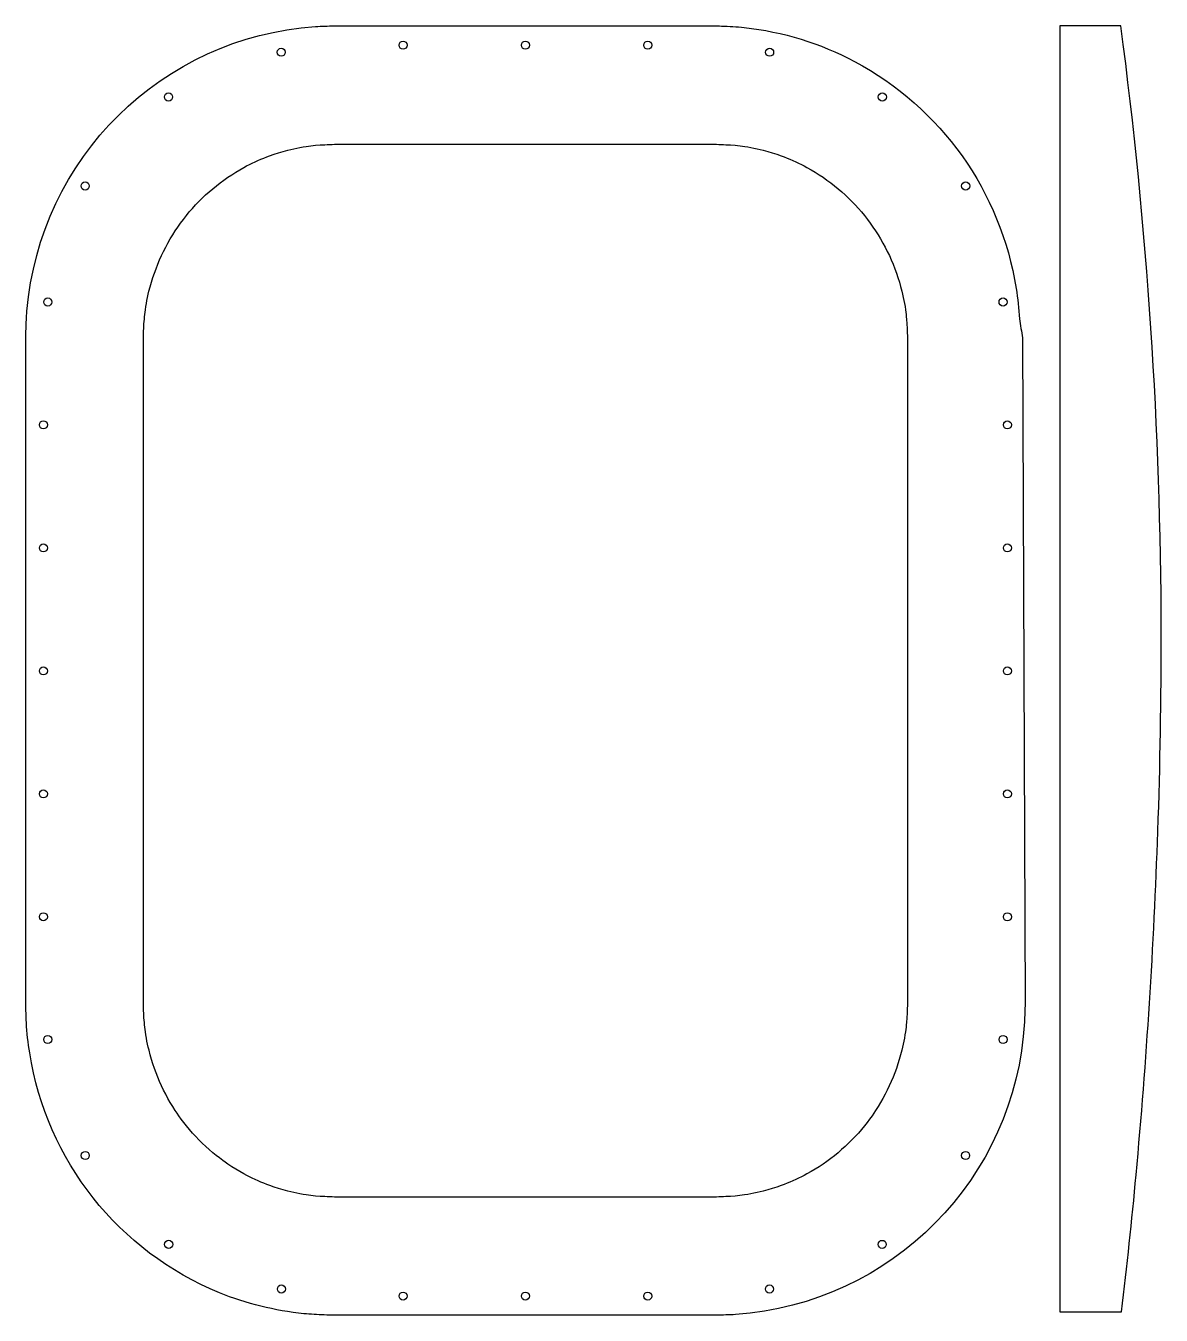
# Model space of a CAD drawing. Header units: millimetres. Extents: x -340 to 433, y -439 to 439.
import ezdxf

# ---------------------------------------------------------------- set-up
doc = ezdxf.new("R2010")
doc.units = ezdxf.units.MM
doc.layers.add('Default Layer', color=7, linetype='Continuous', lineweight=30)

msp = doc.modelspace()

# ---------------------------------------------------------------- linework, layer by layer
at = {"layer": 'Default Layer', "color": 18, "lineweight": 30, "true_color": 0x000000, "extrusion": (0, 0, -1)}
msp.add_lwpolyline([(340, 226.32, 0.007024), (339.6, 238.74), (339.6, 238.74, 0.006827), (339.19, 244.53), (339.19, 244.53, 0.370543), (142.95, 438.3), (142.95, 438.3, 0.006968), (130, 438.74), (130, 438.74), (-128.27, 438.79), (-128.27, 438.79, 0.002943), (-133.45, 438.64), (-133.45, 438.64, 0.020007), (-148.92, 437.62), (-148.92, 437.62, 0.095047), (-223.95, 414.55), (-223.95, 414.55, 0.235569), (-333.9, 259.96), (-333.9, 259.96, 0.02749), (-336.12, 239.36), (-336.12, 239.36, 0.006742), (-338.27, 226.37), (-338.27, 226.37), (-340, -226.68), (-340, -226.68, 0.006863), (-339.59, -239.18), (-339.59, -239.18, 0.378267), (-142.94, -438.3), (-142.94, -438.3, 0.006954), (-130, -438.74), (-130, -438.74), (130, -438.74), (130, -438.74, 0.002937), (136.9, -438.55), (136.9, -438.55, 0.017814), (150.74, -437.7), (150.74, -437.7, 0.071547), (208.21, -423.45), (208.21, -423.45, 0.262573), (337.35, -260.2), (337.35, -260.2, 0.02757), (339.57, -239.62), (339.57, -239.62, 0.006762), (340, -226.69), (340, -226.69), (340, 226.32)], format="xyb", dxfattribs=at)
at = {"layer": 'Default Layer', "color": 18, "lineweight": 30, "true_color": 0x000000}
msp.add_lwpolyline([(405.19, 438.79), (363.65, 438.79), (363.65, 438.79), (363.65, -436.44), (363.65, -436.44), (405.69, -436.44), (405.69, -436.44, 0.006555), (415.58, -343.21), (415.58, -343.21, 0.014337), (430.37, -109.48), (430.37, -109.48, 0.009262), (432.65, 26.23), (432.65, 26.23, 0.032591), (405.19, 438.79)], format="xyb", dxfattribs=at)
at = {"layer": 'Default Layer', "color": 18, "lineweight": 30, "true_color": 0x000000, "extrusion": (0, 0, -1)}
msp.add_lwpolyline([(260, 226.32), (259.94, 227.92), (259.94, 227.92), (259.88, 229.53), (259.88, 229.53), (259.81, 231.14), (259.81, 231.14), (259.74, 232.74), (259.74, 232.74), (259.56, 235.95), (259.56, 235.95), (259.33, 239.15), (259.33, 239.15), (259.19, 240.75), (259.02, 242.34), (259.02, 242.34), (258.84, 243.93), (258.84, 243.93), (258.63, 245.53), (258.63, 245.53), (258.31, 247.64), (257.95, 249.75), (257.56, 251.86), (257.56, 251.86), (257.13, 253.96), (256.66, 256.05), (256.16, 258.13), (256.16, 258.13), (255.34, 261.24), (255.34, 261.24), (254.46, 264.33), (254.46, 264.33), (253.51, 267.4), (252.48, 270.45), (252.48, 270.45), (251.38, 273.46), (250.21, 276.45), (250.21, 276.45), (248.97, 279.42), (247.66, 282.35), (247.66, 282.35), (246.27, 285.24), (244.81, 288.11), (244.81, 288.11), (243.29, 290.94), (241.69, 293.73), (241.69, 293.73), (240.03, 296.48), (238.3, 299.18), (238.3, 299.18), (236.51, 301.85), (234.66, 304.47), (232.74, 307.05), (230.75, 309.58), (230.75, 309.58), (228.71, 312.06), (226.61, 314.48), (226.61, 314.48), (224.45, 316.86), (222.23, 319.18), (222.23, 319.18), (219.95, 321.45), (217.62, 323.66), (217.62, 323.66), (215.24, 325.81), (212.8, 327.91), (212.8, 327.91), (210.31, 329.94), (207.77, 331.91), (205.19, 333.82), (202.56, 335.66), (202.56, 335.66), (199.88, 337.44), (197.16, 339.15), (197.16, 339.15), (194.4, 340.8), (191.6, 342.37), (191.6, 342.37), (189.72, 343.38), (187.81, 344.36), (185.89, 345.31), (185.89, 345.31), (183.96, 346.23), (182, 347.11), (180.04, 347.96), (180.04, 347.96), (178.06, 348.78), (176.07, 349.56), (174.06, 350.31), (174.06, 350.31), (171.03, 351.38), (167.97, 352.37), (167.97, 352.37), (164.89, 353.28), (164.89, 353.28), (161.79, 354.13), (161.79, 354.13), (159.71, 354.65), (157.63, 355.14), (155.53, 355.59), (155.53, 355.59), (153.43, 356), (151.32, 356.37), (149.2, 356.7), (149.2, 356.7), (147.61, 356.92), (147.61, 356.92), (146.02, 357.11), (146.02, 357.11), (144.43, 357.28), (142.83, 357.43), (142.83, 357.43), (139.63, 357.67), (139.63, 357.67), (136.42, 357.86), (136.42, 357.86), (134.82, 357.93), (134.82, 357.93), (133.21, 358), (133.21, 358), (131.61, 358.07), (131.61, 358.07), (130, 358.13), (130, 358.13), (-130, 358.13), (-130, 358.13), (-131.61, 358.07), (-131.61, 358.07), (-133.21, 358), (-133.21, 358), (-134.82, 357.93), (-134.82, 357.93), (-136.42, 357.86), (-136.42, 357.86), (-139.63, 357.67), (-139.63, 357.67), (-142.83, 357.43), (-142.83, 357.43), (-144.43, 357.28), (-146.02, 357.11), (-146.02, 357.11), (-147.61, 356.92), (-147.61, 356.92), (-149.2, 356.7), (-149.2, 356.7), (-151.32, 356.37), (-153.43, 356), (-155.53, 355.59), (-155.53, 355.59), (-157.62, 355.14), (-159.71, 354.65), (-161.79, 354.13), (-161.79, 354.13), (-164.89, 353.28), (-164.89, 353.28), (-167.97, 352.37), (-167.97, 352.37), (-171.03, 351.38), (-174.06, 350.31), (-174.06, 350.31), (-176.07, 349.56), (-178.06, 348.78), (-180.04, 347.96), (-180.04, 347.96), (-182, 347.11), (-183.95, 346.23), (-185.89, 345.31), (-185.89, 345.31), (-187.81, 344.37), (-189.71, 343.39), (-191.6, 342.37), (-191.6, 342.37), (-194.4, 340.8), (-197.16, 339.15), (-197.16, 339.15), (-199.88, 337.44), (-202.56, 335.66), (-202.56, 335.66), (-205.19, 333.82), (-207.77, 331.91), (-210.31, 329.94), (-212.8, 327.91), (-212.8, 327.91), (-215.23, 325.82), (-217.62, 323.66), (-217.62, 323.66), (-219.95, 321.45), (-222.22, 319.18), (-222.22, 319.18), (-224.44, 316.86), (-226.61, 314.49), (-226.61, 314.49), (-228.71, 312.06), (-230.75, 309.58), (-230.75, 309.58), (-232.73, 307.05), (-234.65, 304.48), (-236.51, 301.85), (-238.3, 299.19), (-238.3, 299.19), (-240.03, 296.48), (-241.69, 293.73), (-241.69, 293.73), (-243.28, 290.94), (-244.81, 288.11), (-244.81, 288.11), (-246.27, 285.25), (-247.65, 282.35), (-247.65, 282.35), (-248.97, 279.42), (-250.21, 276.46), (-250.21, 276.46), (-251.38, 273.47), (-252.48, 270.45), (-252.48, 270.45), (-253.5, 267.41), (-254.46, 264.34), (-254.46, 264.34), (-255.34, 261.25), (-255.34, 261.25), (-256.16, 258.14), (-256.16, 258.14), (-256.66, 256.06), (-257.13, 253.96), (-257.56, 251.86), (-257.56, 251.86), (-257.95, 249.76), (-258.31, 247.65), (-258.63, 245.53), (-258.63, 245.53), (-258.84, 243.94), (-258.84, 243.94), (-259.02, 242.35), (-259.02, 242.35), (-259.18, 240.75), (-259.33, 239.15), (-259.33, 239.15), (-259.56, 235.95), (-259.56, 235.95), (-259.74, 232.75), (-259.74, 232.75), (-259.81, 231.14), (-259.81, 231.14), (-259.88, 229.54), (-259.88, 229.54), (-259.94, 227.93), (-259.94, 227.93), (-260, 226.32), (-260, 226.32), (-260, -226.68), (-260, -226.68), (-259.94, -228.28), (-259.94, -228.28), (-259.88, -229.88), (-259.88, -229.88), (-259.81, -231.49), (-259.81, -231.49), (-259.74, -233.09), (-259.74, -233.09), (-259.56, -236.3), (-259.56, -236.3), (-259.33, -239.5), (-259.33, -239.5), (-259.18, -241.09), (-259.02, -242.69), (-259.02, -242.69), (-258.83, -244.28), (-258.83, -244.28), (-258.62, -245.87), (-258.62, -245.87), (-258.3, -247.98), (-257.95, -250.09), (-257.55, -252.2), (-257.55, -252.2), (-257.12, -254.29), (-256.65, -256.38), (-256.14, -258.46), (-256.14, -258.46), (-255.33, -261.57), (-255.33, -261.57), (-254.44, -264.66), (-254.44, -264.66), (-253.49, -267.72), (-252.46, -270.76), (-252.46, -270.76), (-251.36, -273.78), (-250.19, -276.77), (-250.19, -276.77), (-248.94, -279.72), (-247.63, -282.65), (-247.63, -282.65), (-246.24, -285.55), (-244.78, -288.41), (-244.78, -288.41), (-243.25, -291.23), (-241.65, -294.01), (-241.65, -294.01), (-239.99, -296.76), (-238.26, -299.47), (-238.26, -299.47), (-237.07, -301.24), (-235.86, -303), (-235.86, -303), (-234.19, -305.32), (-232.47, -307.6), (-230.71, -309.84), (-230.71, -309.84), (-228.66, -312.32), (-226.56, -314.74), (-226.56, -314.74), (-224.39, -317.11), (-222.17, -319.43), (-222.17, -319.43), (-219.9, -321.7), (-217.57, -323.9), (-217.57, -323.9), (-215.18, -326.05), (-212.75, -328.14), (-212.75, -328.14), (-210.26, -330.17), (-207.72, -332.14), (-205.14, -334.05), (-202.51, -335.89), (-202.51, -335.89), (-199.84, -337.66), (-197.12, -339.37), (-197.12, -339.37), (-194.36, -341.01), (-191.56, -342.58), (-191.56, -342.58), (-189.67, -343.59), (-187.77, -344.57), (-185.85, -345.52), (-185.85, -345.52), (-183.92, -346.43), (-181.97, -347.32), (-180, -348.17), (-180, -348.17), (-178.02, -348.98), (-176.03, -349.76), (-174.03, -350.51), (-174.03, -350.51), (-171, -351.57), (-167.95, -352.56), (-167.95, -352.56), (-164.87, -353.48), (-164.87, -353.48), (-161.77, -354.32), (-161.77, -354.32), (-159.69, -354.85), (-157.6, -355.33), (-155.51, -355.78), (-155.51, -355.78), (-153.41, -356.19), (-151.3, -356.56), (-149.19, -356.89), (-149.19, -356.89), (-147.6, -357.11), (-147.6, -357.11), (-146.01, -357.3), (-146.01, -357.3), (-144.42, -357.47), (-142.82, -357.62), (-142.82, -357.62), (-139.62, -357.86), (-139.62, -357.86), (-136.42, -358.05), (-136.42, -358.05), (-134.81, -358.12), (-134.81, -358.12), (-133.21, -358.19), (-133.21, -358.19), (-131.61, -358.26), (-131.61, -358.26), (-130, -358.32), (-130, -358.32), (130, -358.32), (130, -358.32), (131.61, -358.26), (131.61, -358.26), (133.21, -358.19), (133.21, -358.19), (134.81, -358.12), (134.81, -358.12), (136.42, -358.05), (136.42, -358.05), (139.62, -357.86), (139.62, -357.86), (142.82, -357.62), (142.82, -357.62), (144.42, -357.47), (146.01, -357.3), (146.01, -357.3), (147.6, -357.11), (147.6, -357.11), (149.19, -356.89), (149.19, -356.89), (151.3, -356.56), (153.41, -356.19), (155.51, -355.78), (155.51, -355.78), (157.6, -355.33), (159.69, -354.85), (161.77, -354.32), (161.77, -354.32), (164.87, -353.48), (164.87, -353.48), (167.94, -352.56), (167.94, -352.56), (171, -351.57), (174.03, -350.51), (174.03, -350.51), (176.03, -349.76), (178.02, -348.98), (180, -348.17), (180, -348.17), (181.97, -347.32), (183.91, -346.44), (185.85, -345.52), (185.85, -345.52), (187.77, -344.57), (189.67, -343.6), (191.56, -342.59), (191.56, -342.59), (194.36, -341.01), (197.12, -339.37), (197.12, -339.37), (199.83, -337.66), (202.51, -335.89), (202.51, -335.89), (204.27, -334.67), (206.01, -333.42), (206.01, -333.42), (208.29, -331.71), (210.54, -329.95), (212.75, -328.14), (212.75, -328.14), (215.18, -326.05), (217.57, -323.9), (217.57, -323.9), (219.9, -321.7), (222.17, -319.43), (222.17, -319.43), (224.39, -317.11), (226.56, -314.74), (226.56, -314.74), (228.66, -312.32), (230.7, -309.84), (230.7, -309.84), (232.47, -307.6), (234.19, -305.32), (235.85, -303.01), (235.85, -303.01), (237.07, -301.25), (238.26, -299.47), (238.26, -299.47), (239.99, -296.76), (241.65, -294.02), (241.65, -294.02), (243.25, -291.23), (244.78, -288.41), (244.78, -288.41), (246.23, -285.55), (247.62, -282.66), (247.62, -282.66), (248.94, -279.73), (250.19, -276.77), (250.19, -276.77), (251.36, -273.78), (252.46, -270.77), (252.46, -270.77), (253.49, -267.73), (254.44, -264.66), (254.44, -264.66), (255.33, -261.58), (255.33, -261.58), (256.14, -258.47), (256.14, -258.47), (256.65, -256.39), (257.12, -254.3), (257.55, -252.2), (257.55, -252.2), (257.95, -250.1), (258.3, -247.99), (258.62, -245.87), (258.62, -245.87), (258.83, -244.28), (258.83, -244.28), (259.02, -242.69), (259.02, -242.69), (259.18, -241.1), (259.32, -239.5), (259.32, -239.5), (259.56, -236.3), (259.56, -236.3), (259.74, -233.1), (259.74, -233.1), (259.81, -231.5), (259.81, -231.5), (259.88, -229.89), (259.88, -229.89), (259.94, -228.29), (259.94, -228.29), (260, -226.68), (260, -226.68), (260, 226.32)], dxfattribs=at)
at = {"layer": 'Default Layer', "color": 18, "lineweight": 30, "true_color": 0x000000}
for centre in [(-166.17, 420.79), (-83.26, 425.61), (0, 425.59), (83.26, 425.6), (166.17, 420.78), (-242.88, 390.34), (242.88, 390.33), (-299.59, 329.78), (299.59, 329.77), (-325.02, 250.8), (325.02, 250.79), (-328, 167.2), (328, 167.19), (-328, 83.45), (328, 83.44), (-328, -0.27), (328, -0.28), (-328, -83.95), (328, -83.96), (-328, -167.6), (328, -167.61), (-325.03, -251.11), (325.03, -251.11), (-299.53, -330.04), (299.53, -330.05), (-242.79, -390.53), (242.79, -390.54), (-166.06, -420.91), (166.06, -420.92), (-83.26, -425.73), (0, -425.73), (83.26, -425.74)]:
    msp.add_circle(centre, 2.75, dxfattribs=at)

doc.saveas('drawing.dxf')
